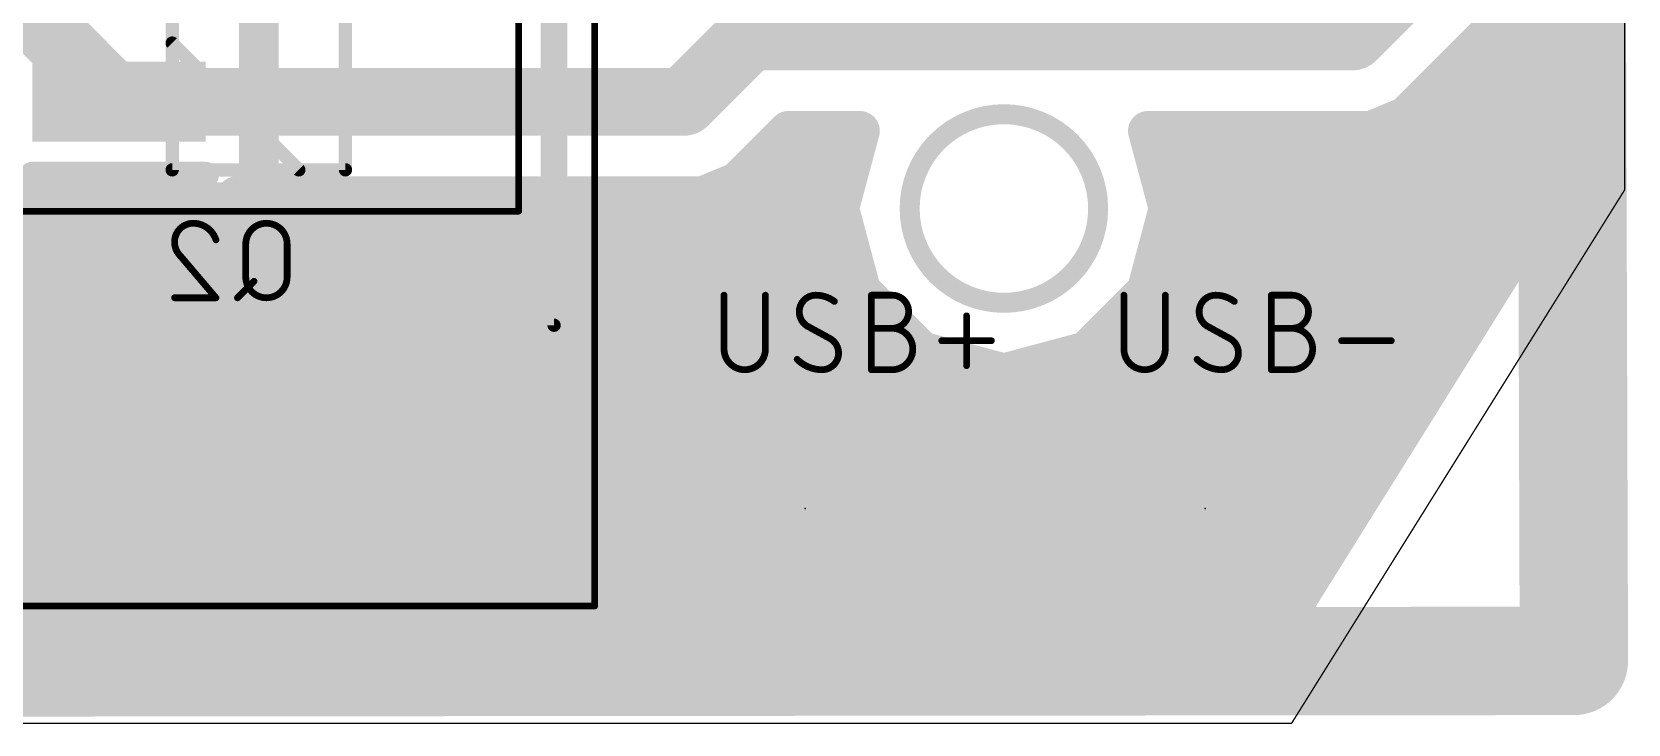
# Model space of a CAD drawing. Extents: x 96.6 to 118.5, y 69.7 to 92.9.
# Drawn here: x 106.51 to 118.48, y 69.68 to 74.87 of the extents above; entities that cross this region are included whole.
import ezdxf

# ---------------------------------------------------------------- set-up
doc = ezdxf.new("R2010")
doc.units = 0
for name, color, linetype in [('1', 12, 'CONTINUOUS'), ('16', 132, 'CONTINUOUS'), ('18', 110, 'CONTINUOUS'), ('20', 31, 'CONTINUOUS'), ('21', 253, 'CONTINUOUS'), ('22', 253, 'CONTINUOUS'), ('23', 53, 'CONTINUOUS'), ('25', 253, 'CONTINUOUS'), ('26', 253, 'CONTINUOUS'), ('51', 253, 'CONTINUOUS'), ('52', 253, 'CONTINUOUS')]:
    doc.layers.add(name, color=color, linetype=linetype)

# ---------------------------------------------------------------- blocks, each defined once
blk = doc.blocks.new('RECT')
blk.add_solid([(-0.5, -0.5), (0.5, -0.5), (-0.5, 0.5), (0.5, 0.5)])
blk = doc.blocks.new('PIE')
at = {"const_width": 0.5}
blk.add_lwpolyline([(0, -0.25, 1), (0, 0.25, 1), (0, -0.25)], format="xyb", dxfattribs=at)
blk = doc.blocks.new('ROUNDV')
at = {"const_width": 0.5}
blk.add_lwpolyline([(0, -0.25, 1), (0, 0.25, 1), (0, -0.25)], format="xyb", dxfattribs=at)

msp = doc.modelspace()

# ---------------------------------------------------------------- linework, layer by layer
at = {"layer": '1', "const_width": 0.508}
for points in [[(107.61, 73.42), (107.17, 72.98)], [(110.49, 73.42), (107.61, 73.42)], [(112.31, 71.6), (110.49, 73.42)], [(107.17, 72.98), (107.17, 71.695)], [(108.44, 71.695), (108.44, 70.66)], [(109.71, 71.695), (109.71, 71.06)], [(109.71, 71.695), (110.735, 71.695)], [(110.735, 71.695), (110.76, 71.67)], [(112.31, 71.3), (112.31, 71.6)], [(114.2686, 70.2586), (115.31, 71.3)], [(108.44, 70.66), (108.8414, 70.2586)], [(108.8414, 70.2586), (114.2686, 70.2586)]]:
    msp.add_lwpolyline(points, dxfattribs=at)
at = {"layer": '1', "const_width": 0.254}
for points in [[(107.61, 73.547, 1), (107.61, 73.293)], [(107.6998, 73.3302, 1), (107.5202, 73.5098)], [(110.5798, 73.5098, 1), (110.4002, 73.3302)], [(110.49, 73.293, 1), (110.49, 73.547)], [(107.297, 72.98, 1), (107.043, 72.98)], [(107.0802, 73.0698, 1), (107.2598, 72.8902)], [(108.567, 71.695, 1), (108.313, 71.695)], [(109.837, 71.695, 1), (109.583, 71.695)], [(109.71, 71.822, 1), (109.71, 71.568)], [(110.8248, 71.7848, 1), (110.6452, 71.6052)], [(110.6702, 71.5802, 1), (110.8498, 71.7598)], [(110.735, 71.568, 1), (110.735, 71.822)], [(112.437, 71.6, 1), (112.183, 71.6)], [(107.043, 71.695, 1), (107.297, 71.695)], [(112.2202, 71.5102, 1), (112.3998, 71.6898)], [(115.3998, 71.2102, 1), (115.2202, 71.3898)], [(112.183, 71.3, 1), (112.437, 71.3)], [(109.583, 71.06, 1), (109.837, 71.06)], [(108.5298, 70.7498, 1), (108.3502, 70.5702)], [(108.313, 70.66, 1), (108.567, 70.66)], [(108.8414, 70.3856, 1), (108.8414, 70.1316)], [(108.7516, 70.1688, 1), (108.9312, 70.3484)], [(114.1788, 70.3484, 1), (114.3584, 70.1688)], [(114.2686, 70.1316, 1), (114.2686, 70.3856)]]:
    msp.add_lwpolyline(points, format="xyb", dxfattribs=at)
at = {"layer": '16'}
for points, const_width in [([(107.16, 74.35), (105.67, 75.84)], 0.508), ([(117.295, 75.72), (116.415, 74.84)], 0.508), ([(117.9968, 75.5621), (117.9968, 73.8203)], 0.3), ([(117.0159, 74.4385), (117.6965, 75.1191)], 0.3), ([(111.89, 74.84), (111.4, 74.35)], 0.508), ([(116.415, 74.84), (111.89, 74.84)], 0.508), ([(117.5774, 75), (117.9968, 75)], 0.3), ([(117.2774, 74.7), (117.9968, 74.7)], 0.3), ([(111.4, 74.35), (107.16, 74.35)], 0.508), ([(116.8165, 74.2391), (117.0159, 74.4385)], 0.3), ([(116.9774, 74.4), (117.9968, 74.4)], 0.3), ([(117.0159, 74.4385), (117.0159, 74.4385)], 0.3), ([(116.556, 74.1312), (116.8165, 74.2391)], 0.3), ([(112.0009, 73.9485), (112.1836, 74.1312)], 0.3), ([(112.1524, 74.1), (112.7105, 74.1)], 0.3), ([(112.1836, 74.1312), (112.7188, 74.1312)], 0.3), ([(112.7188, 74.1312), (112.5631, 73.55)], 0.3), ([(115.0369, 73.55), (114.8812, 74.1312)], 0.3), ([(114.8812, 74.1312), (116.556, 74.1312)], 0.3), ([(114.8895, 74.1), (117.9968, 74.1)], 0.3), ([(111.8015, 73.7491), (112.0009, 73.9485)], 0.3), ([(112.0009, 73.9485), (112.0009, 73.9485)], 0.3), ([(111.541, 73.6412), (111.8015, 73.7491)], 0.3), ([(111.8524, 73.8), (112.6301, 73.8)], 0.3), ([(114.9699, 73.8), (117.9841, 73.8)], 0.3), ([(117.9968, 73.8203), (115.7032, 70.1497)], 0.3), ([(107.9984, 73.5952), (108.0444, 73.6412)], 0.3), ([(108.0444, 73.6412), (111.541, 73.6412)], 0.3), ([(102.5795, 73.5), (112.5765, 73.5)], 0.3), ([(106.3216, 73.5952), (107.9984, 73.5952)], 0.3), ([(112.5631, 73.55), (112.5631, 73.55)], 0.3), ([(112.5631, 73.55), (112.7288, 72.9316)], 0.3), ([(114.8712, 72.9316), (115.0369, 73.55)], 0.3), ([(115.0235, 73.5), (117.7966, 73.5)], 0.3), ([(115.0369, 73.55), (115.0369, 73.55)], 0.3), ([(102.4991, 73.2), (112.6569, 73.2)], 0.3), ([(114.9431, 73.2), (117.6092, 73.2)], 0.3), ([(112.7288, 72.9316), (112.7288, 72.9315)], 0.3), ([(112.7288, 72.9315), (113.1815, 72.4788)], 0.3), ([(114.4185, 72.4788), (114.8712, 72.9315)], 0.3), ([(114.8712, 72.9315), (114.8712, 72.9316)], 0.3), ([(102.3956, 72.9), (112.7604, 72.9)], 0.3), ([(114.8396, 72.9), (117.4217, 72.9)], 0.3), ([(102.0956, 72.6), (113.0603, 72.6)], 0.3), ([(114.5396, 72.6), (117.2343, 72.6)], 0.3), ([(113.1815, 72.4788), (113.1815, 72.4788)], 0.3), ([(113.1815, 72.4788), (113.8, 72.3131)], 0.3), ([(113.8, 72.3131), (114.4185, 72.4788)], 0.3), ([(114.4185, 72.4788), (114.4185, 72.4788)], 0.3), ([(113.8, 72.3131), (113.8, 72.3131)], 0.3), ([(97.9664, 72.3), (117.0468, 72.3)], 0.3), ([(98.1539, 72), (116.8593, 72)], 0.3), ([(98.3413, 71.7), (116.6719, 71.7)], 0.3), ([(98.5288, 71.4), (116.4844, 71.4)], 0.3), ([(98.7162, 71.1), (116.297, 71.1)], 0.3), ([(98.9037, 70.8), (116.1095, 70.8)], 0.3), ([(99.0911, 70.5), (115.922, 70.5)], 0.3), ([(99.2786, 70.2), (115.7346, 70.2)], 0.3), ([(115.7032, 70.1497), (99.31, 70.1497)], 0.3)]:
    msp.add_lwpolyline(points, dxfattribs=dict(at, const_width=const_width))
for points, const_width in [([(111.89, 74.967, 1), (111.89, 74.713)], 0.254), ([(111.9798, 74.7502, 1), (111.8002, 74.9298)], 0.254), ([(116.415, 74.713, 1), (116.415, 74.967)], 0.254), ([(117.5774, 75.075, 1), (117.5774, 74.925)], 0.15), ([(117.9968, 74.925, 1), (117.9968, 75.075)], 0.15), ([(116.3252, 74.9298, 1), (116.5048, 74.7502)], 0.254), ([(117.2774, 74.775, 1), (117.2774, 74.625)], 0.15), ([(117.9968, 74.625, 1), (117.9968, 74.775)], 0.15), ([(107.16, 74.477, 1), (107.16, 74.223)], 0.254), ([(107.0702, 74.2602, 1), (107.2498, 74.4398)], 0.254), ([(111.3102, 74.4398, 1), (111.4898, 74.2602)], 0.254), ([(111.4, 74.223, 1), (111.4, 74.477)], 0.254), ([(116.9774, 74.475, 1), (116.9774, 74.325)], 0.15), ([(117.0909, 74.4385, 1), (116.9409, 74.4385)], 0.15), ([(116.9629, 74.4915, 1), (117.0689, 74.3855)], 0.15), ([(116.9409, 74.4385, 1), (117.0909, 74.4385)], 0.15), ([(117.0689, 74.3855, 1), (116.9629, 74.4915)], 0.15), ([(117.9968, 74.325, 1), (117.9968, 74.475)], 0.15), ([(116.8452, 74.1698, 1), (116.7878, 74.3084)], 0.15), ([(112.1524, 74.175, 1), (112.1524, 74.025)], 0.15), ([(112.1836, 74.2062, 1), (112.1836, 74.0562)], 0.15), ([(112.2366, 74.0782, 1), (112.1306, 74.1842)], 0.15), ([(112.7913, 74.1118, 1), (112.6464, 74.1506)], 0.15), ([(112.7105, 74.025, 1), (112.7105, 74.175)], 0.15), ([(112.7188, 74.0562, 1), (112.7188, 74.2062)], 0.15), ([(114.9536, 74.1506, 1), (114.8087, 74.1118)], 0.15), ([(114.8812, 74.2062, 1), (114.8812, 74.0562)], 0.15), ([(114.8895, 74.175, 1), (114.8895, 74.025)], 0.15), ([(116.5273, 74.2005, 1), (116.5847, 74.0619)], 0.15), ([(116.556, 74.0562, 1), (116.556, 74.2062)], 0.15), ([(116.7635, 74.2921, 1), (116.8695, 74.1861)], 0.15), ([(117.9968, 74.025, 1), (117.9968, 74.175)], 0.15), ([(112.0759, 73.9485, 1), (111.9259, 73.9485)], 0.15), ([(111.9479, 74.0015, 1), (112.0539, 73.8955)], 0.15), ([(111.9259, 73.9485, 1), (112.0759, 73.9485)], 0.15), ([(112.0539, 73.8955, 1), (111.9479, 74.0015)], 0.15), ([(111.8302, 73.6798, 1), (111.7728, 73.8184)], 0.15), ([(111.8524, 73.875, 1), (111.8524, 73.725)], 0.15), ([(112.6301, 73.725, 1), (112.6301, 73.875)], 0.15), ([(114.9699, 73.875, 1), (114.9699, 73.725)], 0.15), ([(117.9218, 73.8203, 1), (118.0718, 73.8203)], 0.15), ([(118.0604, 73.7806, 1), (117.9332, 73.8601)], 0.15), ([(117.9841, 73.725, 1), (117.9841, 73.875)], 0.15), ([(108.0444, 73.7162, 1), (108.0444, 73.5662)], 0.15), ([(108.0974, 73.5882, 1), (107.9914, 73.6942)], 0.15), ([(111.5123, 73.7105, 1), (111.5697, 73.5719)], 0.15), ([(111.541, 73.5662, 1), (111.541, 73.7162)], 0.15), ([(111.7485, 73.8021, 1), (111.8545, 73.6961)], 0.15), ([(107.9454, 73.6482, 1), (108.0514, 73.5422)], 0.15), ([(107.9984, 73.5202, 1), (107.9984, 73.6702)], 0.15), ([(112.6355, 73.5694, 1), (112.4906, 73.5306)], 0.15), ([(112.6381, 73.55, 1), (112.4881, 73.55)], 0.15), ([(112.5765, 73.425, 1), (112.5765, 73.575)], 0.15), ([(115.0235, 73.575, 1), (115.0235, 73.425)], 0.15), ([(115.1119, 73.55, 1), (114.9619, 73.55)], 0.15), ([(115.1093, 73.5306, 1), (114.9645, 73.5694)], 0.15), ([(117.7966, 73.425, 1), (117.7966, 73.575)], 0.15), ([(112.4906, 73.5694, 1), (112.6355, 73.5306)], 0.15), ([(112.4881, 73.55, 1), (112.6381, 73.55)], 0.15), ([(114.9619, 73.55, 1), (115.1119, 73.55)], 0.15), ([(114.9645, 73.5306, 1), (115.1093, 73.5694)], 0.15), ([(112.6569, 73.125, 1), (112.6569, 73.275)], 0.15), ([(114.9431, 73.275, 1), (114.9431, 73.125)], 0.15), ([(117.6092, 73.125, 1), (117.6092, 73.275)], 0.15), ([(112.8038, 72.9316, 1), (112.6538, 72.9316)], 0.15), ([(112.7818, 72.9846, 1), (112.6758, 72.8785)], 0.15), ([(114.9462, 72.9316, 1), (114.7962, 72.9316)], 0.15), ([(114.9242, 72.8785, 1), (114.8182, 72.9846)], 0.15), ([(112.6538, 72.9315, 1), (112.8038, 72.9315)], 0.15), ([(112.6564, 72.9121, 1), (112.8013, 72.951)], 0.15), ([(112.7604, 72.825, 1), (112.7604, 72.975)], 0.15), ([(114.8396, 72.975, 1), (114.8396, 72.825)], 0.15), ([(114.7987, 72.951, 1), (114.9436, 72.9121)], 0.15), ([(114.7962, 72.9315, 1), (114.9462, 72.9315)], 0.15), ([(117.4217, 72.825, 1), (117.4217, 72.975)], 0.15), ([(113.0603, 72.525, 1), (113.0603, 72.675)], 0.15), ([(114.5396, 72.675, 1), (114.5396, 72.525)], 0.15), ([(117.2343, 72.525, 1), (117.2343, 72.675)], 0.15), ([(113.201, 72.5513, 1), (113.1621, 72.4064)], 0.15), ([(113.1815, 72.5538, 1), (113.1815, 72.4038)], 0.15), ([(113.1285, 72.4258, 1), (113.2346, 72.5318)], 0.15), ([(113.1815, 72.4038, 1), (113.1815, 72.5538)], 0.15), ([(114.4185, 72.5538, 1), (114.4185, 72.4038)], 0.15), ([(114.3654, 72.5318, 1), (114.4715, 72.4258)], 0.15), ([(114.4379, 72.4064, 1), (114.399, 72.5513)], 0.15), ([(114.4185, 72.4038, 1), (114.4185, 72.5538)], 0.15), ([(113.8, 72.3881, 1), (113.8, 72.2381)], 0.15), ([(113.7806, 72.3855, 1), (113.8194, 72.2406)], 0.15), ([(113.7806, 72.2406, 1), (113.8194, 72.3855)], 0.15), ([(113.8, 72.2381, 1), (113.8, 72.3881)], 0.15), ([(117.0468, 72.225, 1), (117.0468, 72.375)], 0.15), ([(116.8593, 71.925, 1), (116.8593, 72.075)], 0.15), ([(116.6719, 71.625, 1), (116.6719, 71.775)], 0.15), ([(116.4844, 71.325, 1), (116.4844, 71.475)], 0.15), ([(116.297, 71.025, 1), (116.297, 71.175)], 0.15), ([(116.1095, 70.725, 1), (116.1095, 70.875)], 0.15), ([(115.922, 70.425, 1), (115.922, 70.575)], 0.15), ([(115.7032, 70.0747, 1), (115.7032, 70.2247)], 0.15), ([(115.7346, 70.125, 1), (115.7346, 70.275)], 0.15), ([(115.6396, 70.1895, 1), (115.7668, 70.11)], 0.15)]:
    msp.add_lwpolyline(points, format="xyb", dxfattribs=dict(at, const_width=const_width))
at = {"layer": '20', "const_width": 0.01}
for points in [[(118.4566, 73.6885), (118.4566, 91.9899)], [(115.9581, 69.69), (118.4566, 73.6885)], [(99.0551, 69.69), (115.9581, 69.69)]]:
    msp.add_lwpolyline(points, dxfattribs=at)
at = {"layer": '20'}
for points, const_width in [([(113.8, 72.8429, 1), (113.8, 74.2571, 1), (113.8, 72.8429)], 0.15), ([(118.4541, 73.6885, 1), (118.4591, 73.6885)], 0.005), ([(118.4587, 73.6872, 1), (118.4545, 73.6898)], 0.005), ([(115.9559, 69.6913, 1), (115.9602, 69.6886)], 0.005), ([(115.9581, 69.6875, 1), (115.9581, 69.6925)], 0.005)]:
    msp.add_lwpolyline(points, format="xyb", dxfattribs=dict(at, const_width=const_width))
at = {"layer": '21'}
for points, const_width in [([(118.0766, 70.1585), (118.0066, 92.0399)], 0.8128), ([(110.425, 77.72), (110.425, 72.92)], 0.2), ([(110.425, 72.92), (105.185, 72.92)], 0.2), ([(97.0566, 70.1385), (118.0766, 70.1585)], 0.8128)]:
    msp.add_lwpolyline(points, dxfattribs=dict(at, const_width=const_width))
for points, const_width in [([(110.375, 72.92, 1), (110.475, 72.92)], 0.1), ([(110.425, 72.87, 1), (110.425, 72.97)], 0.1), ([(118.0768, 69.9553, 1), (118.0764, 70.3617)], 0.4064), ([(117.8734, 70.1578, 1), (118.2798, 70.1591)], 0.4064)]:
    msp.add_lwpolyline(points, format="xyb", dxfattribs=dict(at, const_width=const_width))
at = {"layer": '22', "const_width": 0.2}
for points in [[(108.16, 76.76), (108.16, 73.84)], [(108.26, 73.84), (108.26, 76.76)], [(106.51, 73.8), (107.81, 73.8)], [(108.16, 73.84), (108.26, 73.84)]]:
    msp.add_lwpolyline(points, dxfattribs=at)
at = {"layer": '22', "const_width": 0.1}
for points in [[(106.51, 73.85, 1), (106.51, 73.75)], [(107.81, 73.75, 1), (107.81, 73.85)], [(108.16, 73.89, 1), (108.16, 73.79)], [(108.11, 73.84, 1), (108.21, 73.84)], [(108.21, 73.84, 1), (108.31, 73.84)], [(108.26, 73.79, 1), (108.26, 73.89)]]:
    msp.add_lwpolyline(points, format="xyb", dxfattribs=at)
at = {"layer": '23'}
for p in [(112.31, 71.3), (115.31, 71.3)]:
    msp.add_point(p, dxfattribs=at)
at = {"layer": '25', "const_width": 0.0508}
for points in [[(111.7004, 72.9002), (111.7004, 72.4966)], [(112.0108, 72.4966), (112.0108, 72.9002)], [(112.806, 72.3414), (112.806, 72.9002)], [(112.806, 72.9002), (112.9612, 72.9002)], [(114.7004, 72.9002), (114.7004, 72.4966)], [(115.0108, 72.4966), (115.0108, 72.9002)], [(115.806, 72.3414), (115.806, 72.9002)], [(115.806, 72.9002), (115.9612, 72.9002)], [(112.4974, 72.5742), (112.3266, 72.6674)], [(113.5198, 72.3724), (113.5198, 72.745)], [(115.4974, 72.5742), (115.3266, 72.6674)], [(112.806, 72.6518), (112.9612, 72.6518)], [(113.3336, 72.5587), (113.7061, 72.5587)], [(115.806, 72.6518), (115.9612, 72.6518)], [(116.3336, 72.5587), (116.7061, 72.5587)], [(112.9612, 72.3414), (112.806, 72.3414)], [(115.9612, 72.3414), (115.806, 72.3414)]]:
    msp.add_lwpolyline(points, dxfattribs=at)
at = {"layer": '25'}
for points, const_width in [([(111.7131, 72.9002, 1), (111.6877, 72.9002)], 0.0254), ([(112.0235, 72.9002, 1), (111.9981, 72.9002)], 0.0254), ([(112.3887, 72.9002, 0.4142), (112.2646, 72.776)], 0.0508), ([(112.5284, 72.8536, 0.1623), (112.3887, 72.9002)], 0.0508), ([(112.3887, 72.9129, 1), (112.3887, 72.8875)], 0.0254), ([(112.3887, 72.8875, 1), (112.3887, 72.9129)], 0.0254), ([(112.5208, 72.8435, 1), (112.5361, 72.8638)], 0.0254), ([(112.8187, 72.9002, 1), (112.7933, 72.9002)], 0.0254), ([(112.806, 72.9129, 1), (112.806, 72.8875)], 0.0254), ([(112.9612, 72.6518, 1), (112.9612, 72.9002)], 0.0508), ([(112.9612, 72.9129, 1), (112.9612, 72.8875)], 0.0254), ([(112.9612, 72.8875, 1), (112.9612, 72.9129)], 0.0254), ([(114.7131, 72.9002, 1), (114.6877, 72.9002)], 0.0254), ([(115.0235, 72.9002, 1), (114.9981, 72.9002)], 0.0254), ([(115.3887, 72.9002, 0.4142), (115.2646, 72.776)], 0.0508), ([(115.5284, 72.8536, 0.1623), (115.3887, 72.9002)], 0.0508), ([(115.3887, 72.9129, 1), (115.3887, 72.8875)], 0.0254), ([(115.3887, 72.8875, 1), (115.3887, 72.9129)], 0.0254), ([(115.5208, 72.8435, 1), (115.5361, 72.8638)], 0.0254), ([(115.8187, 72.9002, 1), (115.7933, 72.9002)], 0.0254), ([(115.806, 72.9129, 1), (115.806, 72.8875)], 0.0254), ([(115.9612, 72.6518, 1), (115.9612, 72.9002)], 0.0508), ([(115.9612, 72.9129, 1), (115.9612, 72.8875)], 0.0254), ([(115.9612, 72.8875, 1), (115.9612, 72.9129)], 0.0254), ([(112.2646, 72.776, 0.2656), (112.3266, 72.6674)], 0.0508), ([(112.2773, 72.776, 1), (112.2519, 72.776)], 0.0254), ([(112.2519, 72.776, 1), (112.2773, 72.776)], 0.0254), ([(112.3327, 72.6785, 1), (112.3206, 72.6562)], 0.0254), ([(113.5325, 72.745, 1), (113.5071, 72.745)], 0.0254), ([(115.2646, 72.776, 0.2656), (115.3266, 72.6674)], 0.0508), ([(115.2773, 72.776, 1), (115.2519, 72.776)], 0.0254), ([(115.2519, 72.776, 1), (115.2773, 72.776)], 0.0254), ([(115.3327, 72.6785, 1), (115.3206, 72.6562)], 0.0254), ([(112.3202, 72.6564, 1), (112.3331, 72.6783)], 0.0254), ([(112.5038, 72.5852, 1), (112.4909, 72.5633)], 0.0254), ([(112.5595, 72.4656, 0.2656), (112.4974, 72.5742)], 0.0508), ([(112.4913, 72.5631, 1), (112.5035, 72.5854)], 0.0254), ([(112.806, 72.6645, 1), (112.806, 72.6391)], 0.0254), ([(112.9612, 72.3414, 1), (112.9612, 72.6518)], 0.0508), ([(112.9612, 72.6645, 1), (112.9612, 72.6391)], 0.0254), ([(112.9612, 72.6645, 1), (112.9612, 72.6391)], 0.0254), ([(112.9612, 72.6391, 1), (112.9612, 72.6645)], 0.0254), ([(113.3336, 72.5714, 1), (113.3336, 72.546)], 0.0254), ([(113.7061, 72.546, 1), (113.7061, 72.5714)], 0.0254), ([(115.3202, 72.6564, 1), (115.3331, 72.6783)], 0.0254), ([(115.5038, 72.5852, 1), (115.4909, 72.5633)], 0.0254), ([(115.5595, 72.4656, 0.2656), (115.4974, 72.5742)], 0.0508), ([(115.4913, 72.5631, 1), (115.5035, 72.5854)], 0.0254), ([(115.806, 72.6645, 1), (115.806, 72.6391)], 0.0254), ([(115.9612, 72.3414, 1), (115.9612, 72.6518)], 0.0508), ([(115.9612, 72.6645, 1), (115.9612, 72.6391)], 0.0254), ([(115.9612, 72.6645, 1), (115.9612, 72.6391)], 0.0254), ([(115.9612, 72.6391, 1), (115.9612, 72.6645)], 0.0254), ([(116.3336, 72.5714, 1), (116.3336, 72.546)], 0.0254), ([(116.7061, 72.546, 1), (116.7061, 72.5714)], 0.0254), ([(111.7004, 72.4966, 1), (112.0108, 72.4966)], 0.0508), ([(111.7131, 72.4966, 1), (111.6877, 72.4966)], 0.0254), ([(111.6877, 72.4966, 1), (111.7131, 72.4966)], 0.0254), ([(112.0235, 72.4966, 1), (111.9981, 72.4966)], 0.0254), ([(111.9981, 72.4966, 1), (112.0235, 72.4966)], 0.0254), ([(112.4353, 72.3414, 0.4142), (112.5595, 72.4656)], 0.0508), ([(112.5722, 72.4656, 1), (112.5468, 72.4656)], 0.0254), ([(112.5468, 72.4656, 1), (112.5722, 72.4656)], 0.0254), ([(114.7004, 72.4966, 1), (115.0108, 72.4966)], 0.0508), ([(114.7131, 72.4966, 1), (114.6877, 72.4966)], 0.0254), ([(114.6877, 72.4966, 1), (114.7131, 72.4966)], 0.0254), ([(115.0235, 72.4966, 1), (114.9981, 72.4966)], 0.0254), ([(114.9981, 72.4966, 1), (115.0235, 72.4966)], 0.0254), ([(115.4353, 72.3414, 0.4142), (115.5595, 72.4656)], 0.0508), ([(115.5722, 72.4656, 1), (115.5468, 72.4656)], 0.0254), ([(115.5468, 72.4656, 1), (115.5722, 72.4656)], 0.0254), ([(112.2581, 72.428, 1), (112.24, 72.4101)], 0.0254), ([(112.249, 72.419, 0.2), (112.4353, 72.3414)], 0.0508), ([(112.4353, 72.3541, 1), (112.4353, 72.3287)], 0.0254), ([(112.4353, 72.3287, 1), (112.4353, 72.3541)], 0.0254), ([(112.806, 72.3541, 1), (112.806, 72.3287)], 0.0254), ([(112.7933, 72.3414, 1), (112.8187, 72.3414)], 0.0254), ([(112.9612, 72.3541, 1), (112.9612, 72.3287)], 0.0254), ([(112.9612, 72.3287, 1), (112.9612, 72.3541)], 0.0254), ([(113.5071, 72.3724, 1), (113.5325, 72.3724)], 0.0254), ([(115.2581, 72.428, 1), (115.24, 72.4101)], 0.0254), ([(115.249, 72.419, 0.2), (115.4353, 72.3414)], 0.0508), ([(115.4353, 72.3541, 1), (115.4353, 72.3287)], 0.0254), ([(115.4353, 72.3287, 1), (115.4353, 72.3541)], 0.0254), ([(115.806, 72.3541, 1), (115.806, 72.3287)], 0.0254), ([(115.7933, 72.3414, 1), (115.8187, 72.3414)], 0.0254), ([(115.9612, 72.3541, 1), (115.9612, 72.3287)], 0.0254), ([(115.9612, 72.3287, 1), (115.9612, 72.3541)], 0.0254)]:
    msp.add_lwpolyline(points, format="xyb", dxfattribs=dict(at, const_width=const_width))
at = {"layer": '26'}
for points, const_width in [([(107.7174, 73.4394, 0.4142), (107.5777, 73.2997)], 0.0508), ([(107.8881, 73.3152, 0.3252), (107.7174, 73.4394)], 0.0508), ([(107.7174, 73.4521, 1), (107.7174, 73.4267)], 0.0254), ([(107.7174, 73.4267, 1), (107.7174, 73.4521)], 0.0254), ([(108.4223, 73.2842, 1), (108.1119, 73.2842)], 0.0508), ([(107.5777, 73.2997, 0.2053), (107.6242, 73.191)], 0.0508), ([(107.5904, 73.2997, 1), (107.565, 73.2997)], 0.0254), ([(107.565, 73.2997, 1), (107.5904, 73.2997)], 0.0254), ([(107.876, 73.3113, 1), (107.9002, 73.3191)], 0.0254), ([(108.1246, 73.2842, 1), (108.0992, 73.2842)], 0.0254), ([(108.0992, 73.2842, 1), (108.1246, 73.2842)], 0.0254), ([(108.435, 73.2842, 1), (108.4096, 73.2842)], 0.0254), ([(108.4096, 73.2842, 1), (108.435, 73.2842)], 0.0254), ([(107.6339, 73.1993, 1), (107.6146, 73.1828)], 0.0254), ([(107.6155, 73.1818, 1), (107.633, 73.2002)], 0.0254), ([(108.1119, 73.0358, 1), (108.4223, 73.0358)], 0.0508), ([(108.1246, 73.0358, 1), (108.0992, 73.0358)], 0.0254), ([(108.435, 73.0358, 1), (108.4096, 73.0358)], 0.0254), ([(108.0992, 73.0358, 1), (108.1246, 73.0358)], 0.0254), ([(108.183, 72.9958, 1), (108.165, 73.0138)], 0.0254), ([(108.4096, 73.0358, 1), (108.435, 73.0358)], 0.0254), ([(107.5777, 72.8933, 1), (107.5777, 72.8679)], 0.0254), ([(107.8784, 72.8724, 1), (107.8978, 72.8888)], 0.0254), ([(107.8881, 72.8679, 1), (107.8881, 72.8933)], 0.0254), ([(108.0408, 72.8896, 1), (108.0588, 72.8716)], 0.0254)]:
    msp.add_lwpolyline(points, format="xyb", dxfattribs=dict(at, const_width=const_width))
at = {"layer": '26', "const_width": 0.0508}
for points in [[(108.1119, 73.2842), (108.1119, 73.0358)], [(108.4223, 73.0358), (108.4223, 73.2842)], [(107.6242, 73.191), (107.8881, 72.8806)], [(108.174, 73.0048), (108.0498, 72.8806)], [(107.8881, 72.8806), (107.5777, 72.8806)]]:
    msp.add_lwpolyline(points, dxfattribs=at)
at = {"layer": '51'}
for points, const_width in [([(110.73, 80.07), (110.73, 70.57)], 0.05), ([(110.425, 77.965), (110.425, 72.675)], 0.1), ([(110.425, 72.675), (105.185, 72.675)], 0.1), ([(110.73, 70.57), (104.88, 70.57)], 0.05)]:
    msp.add_lwpolyline(points, dxfattribs=dict(at, const_width=const_width))
for points, const_width in [([(110.4, 72.675, 1), (110.45, 72.675)], 0.05), ([(110.425, 72.65, 1), (110.425, 72.7)], 0.05), ([(110.7175, 70.57, 1), (110.7425, 70.57)], 0.025), ([(110.73, 70.5575, 1), (110.73, 70.5825)], 0.025)]:
    msp.add_lwpolyline(points, format="xyb", dxfattribs=dict(at, const_width=const_width))
at = {"layer": '52'}
for points, const_width in [([(110.16, 73.53), (110.16, 77.07)], 0.05), ([(107.56, 76.76), (107.56, 73.84)], 0.1), ([(108.86, 73.84), (108.86, 76.76)], 0.1), ([(107.56, 74.79), (108.51, 73.84)], 0.1), ([(107.56, 73.84), (108.86, 73.84)], 0.1), ([(106.26, 73.53), (110.16, 73.53)], 0.05)]:
    msp.add_lwpolyline(points, dxfattribs=dict(at, const_width=const_width))
for points, const_width in [([(107.5777, 74.8077, 1), (107.5423, 74.7723)], 0.05), ([(107.56, 73.865, 1), (107.56, 73.815)], 0.05), ([(108.86, 73.815, 1), (108.86, 73.865)], 0.05), ([(107.535, 73.84, 1), (107.585, 73.84)], 0.05), ([(108.4923, 73.8223, 1), (108.5277, 73.8577)], 0.05), ([(108.835, 73.84, 1), (108.885, 73.84)], 0.05), ([(110.1475, 73.53, 1), (110.1725, 73.53)], 0.025), ([(110.16, 73.5175, 1), (110.16, 73.5425)], 0.025)]:
    msp.add_lwpolyline(points, format="xyb", dxfattribs=dict(at, const_width=const_width))

# ---------------------------------------------------------------- block references
at = {"layer": '1', "xscale": 1.75, "yscale": 0.65, "rotation": 90}
for p in [(107.17, 71.695), (108.44, 71.695), (109.71, 71.695)]:
    msp.add_blockref('RECT', p, dxfattribs=at)
at = {"layer": '1', "xscale": 1.27, "yscale": 1.27}
for p in [(112.31, 71.3), (115.31, 71.3)]:
    msp.add_blockref('PIE', p, dxfattribs=at)
at = {"layer": '16', "xscale": 1.3, "yscale": 0.6}
msp.add_blockref('RECT', (107.16, 74.35), dxfattribs=at)
at = {"layer": '18', "xscale": 0.7564, "yscale": 0.7564}
msp.add_blockref('ROUNDV', (110.76, 71.67), dxfattribs=at)
msp.add_blockref('ROUNDV', (110.76, 71.67), dxfattribs=at)

doc.saveas('drawing.dxf')
